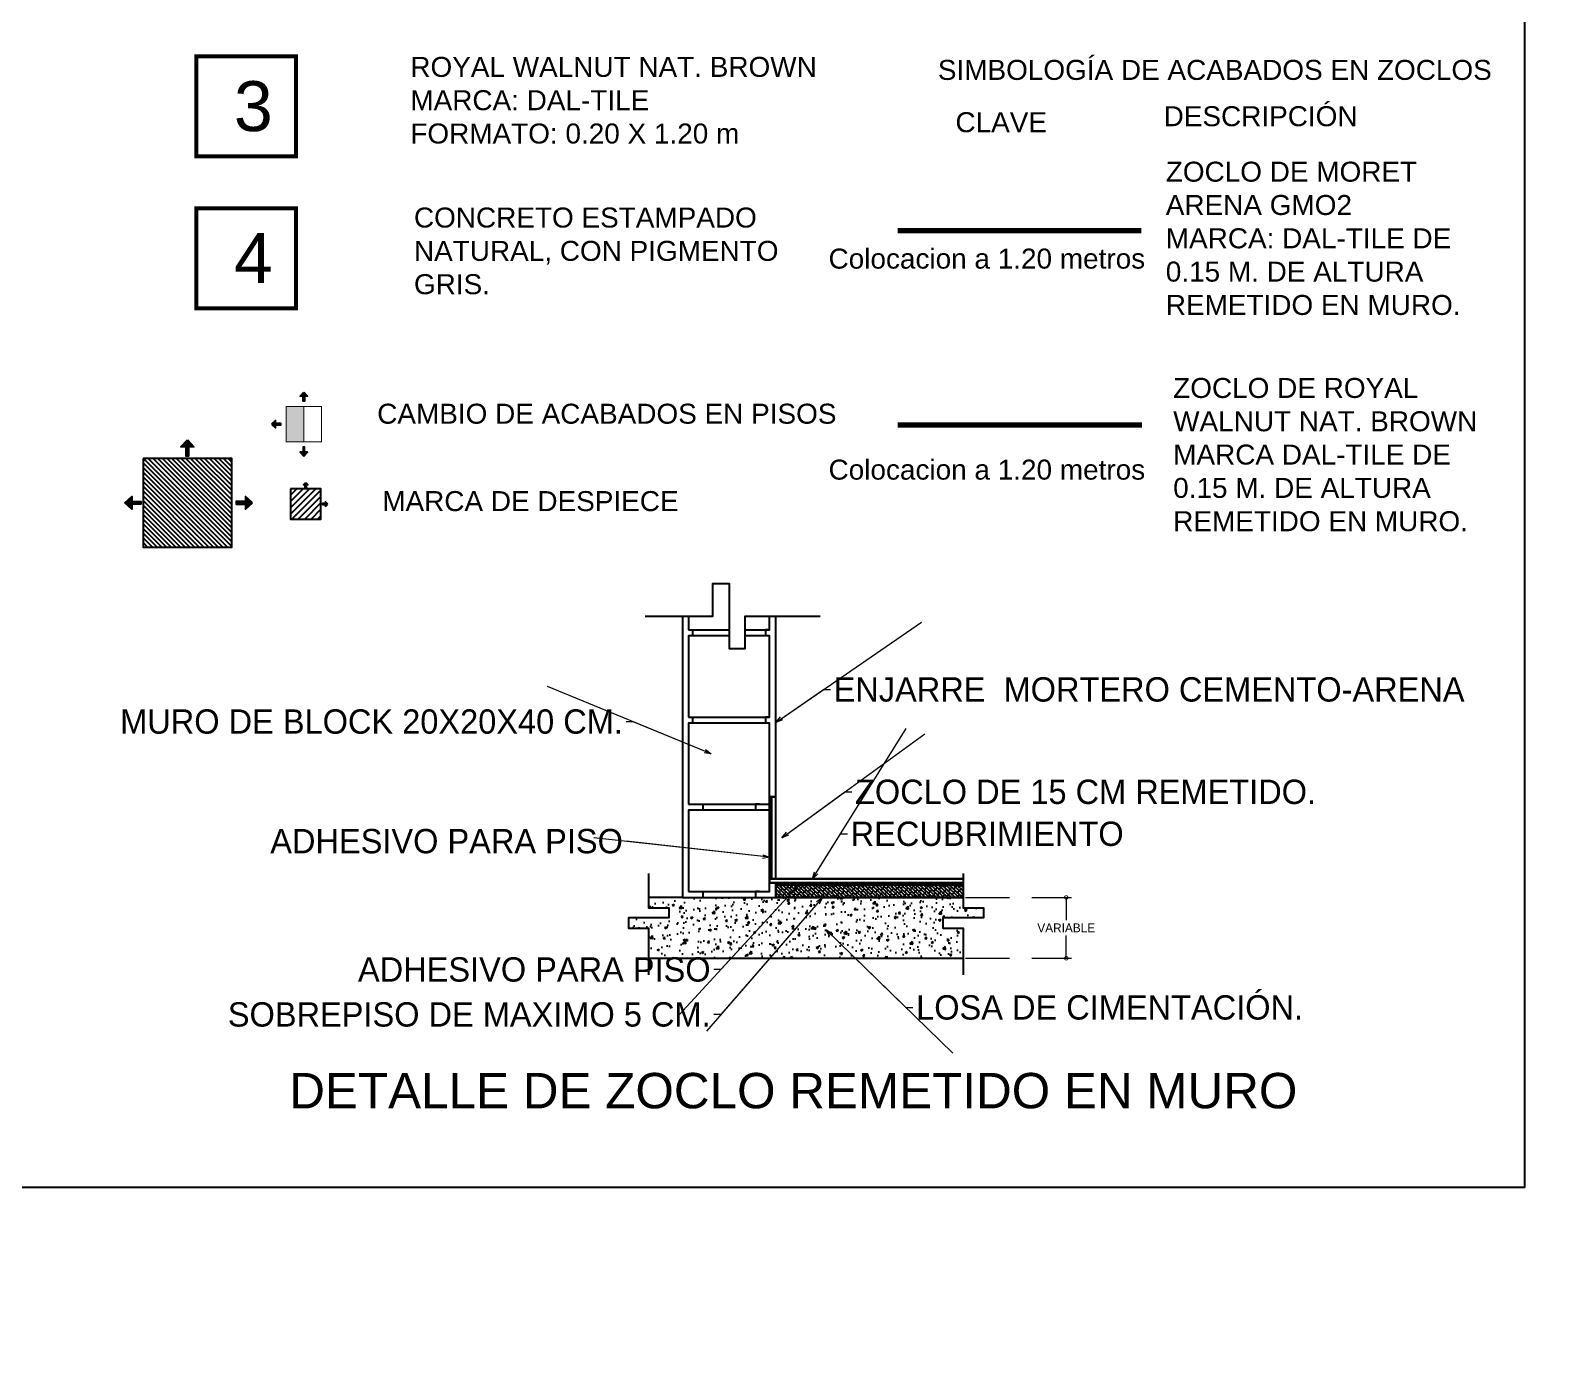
# Model space of a CAD drawing. Header units: metres. Extents: x 231 to 394, y -324 to -29.
# Drawn here: x 284.73 to 293.34, y -87.29 to -79.72 of the extents above; entities that cross this region are included whole.
import ezdxf

# ---------------------------------------------------------------- set-up
doc = ezdxf.new("R2010")
doc.units = ezdxf.units.M
doc.header["$PDMODE"] = 35
doc.linetypes.add('HIDDEN', pattern=[0.375, 0.25, -0.125])
doc.linetypes.add('HIDDEN2', pattern=[0.1875, 0.125, -0.0625])
for name, color, linetype in [('A-ACABADOS PISOS', 1, 'Continuous'), ('A-CAMBIO DE ACABADO', 1, 'Continuous'), ('A-DESPIECE', 5, 'Continuous'), ('A-PISO', 30, 'Continuous'), ('A-TEXTOS', 7, 'Continuous'), ('A-ZOCLO', 30, 'Continuous'), ('DETALLES', 7, 'Continuous'), ('inst. pluvial', 4, 'Continuous')]:
    doc.layers.add(name, color=color, linetype=linetype)
doc.layers.add('COTAS', color=7, linetype='Continuous', lineweight=0)
doc.styles.add('OFICINA 2016', font='')
doc.styles.add('OFICINA 2017', font='GOTHIC.TTF')
doc.styles.get("Standard").update_dxf_attribs({"font": 'arial.ttf'})
doc.styles.get('OFICINA 2016').set_extended_font_data('GeosansLight', bold=True)
doc.dimstyles.new('OFICINA 2016', dxfattribs={"dimtxt": 0.2, "dimasz": 0.2, "dimexe": 0.15, "dimexo": 0.06, "dimgap": 0.09, "dimtad": 0, "dimtih": 1, "dimtoh": 1, "dimdec": 0, "dimlfac": 1000, "dimzin": 0, "dimdsep": 46, "dimtxsty": 'OFICINA 2016', "dimblk": 'OPEN90', "dimcen": 0.09, "dimclrd": 160, "dimclre": 8, "dimclrt": 7, "dimadec": 0, "dimazin": 0, "dimtfac": 1, "dimtdec": 0, "dimtofl": 0, "dimtmove": 0, "dimatfit": 3, "dimldrblk": 'OPEN90', "dimfxl": 1, "dimfxlon": 1, "dimtolj": 1, "dimtzin": 0, "dimlwd": -1, "dimlwe": -1, "dimarcsym": 0})
doc.dimstyles.new('OFICINA 2017', dxfattribs={"dimtxt": 0.2, "dimasz": 0.2, "dimexe": 0.15, "dimexo": 0.06, "dimgap": 0.09, "dimtad": 0, "dimtih": 1, "dimtoh": 1, "dimdec": 0, "dimzin": 0, "dimdsep": 46, "dimtxsty": 'OFICINA 2017', "dimblk": 'DOTSMALL', "dimcen": 0.09, "dimclrd": 160, "dimclre": 8, "dimclrt": 7, "dimadec": 0, "dimazin": 0, "dimtfac": 1, "dimtdec": 0, "dimtofl": 0, "dimtmove": 0, "dimatfit": 3, "dimldrblk": 'OPEN30', "dimfxl": 1, "dimtolj": 1, "dimtzin": 0, "dimlwd": 9, "dimlwe": 0, "dimarcsym": 0})

# ---------------------------------------------------------------- blocks, each defined once
blk = doc.blocks.new('A$C7F1E1069')
h = blk.add_hatch(color=1)
h.dxf.hatch_style = 1
h.paths.add_polyline_path([(-0.225, 0), (-0.225, 0.225), (0.225, 0.225), (0.225, 0)])
at = {"color": 1, "const_width": 0.015}
for points in [[(-0.225, 0), (-0.225, 0.225), (0.225, 0.225), (0.225, 0)], [(0.225, -0.225), (0.225, 0), (-0.225, 0), (-0.225, -0.225)]]:
    blk.add_lwpolyline(points, close=True, dxfattribs=at)
blk = doc.blocks.new('r')
h = blk.add_hatch(color=5)
h.dxf.hatch_style = 1
h.paths.add_polyline_path([(1655.762, 468.449), (1655.668, 468.348), (1655.746, 468.348), (1655.746, 468.2), (1655.778, 468.2), (1655.778, 468.348), (1655.856, 468.348)])
at = {"color": 5}
for points in [[(1655.762, 468.456), (1655.658, 468.343), (1655.742, 468.343), (1655.742, 468.196), (1655.782, 468.196), (1655.782, 468.343), (1655.866, 468.343)], [(1655.762, 468.449), (1655.668, 468.348), (1655.746, 468.348), (1655.746, 468.2), (1655.778, 468.2), (1655.778, 468.348), (1655.856, 468.348)]]:
    blk.add_lwpolyline(points, close=True, dxfattribs=at)
blk = doc.blocks.new('CAMBIO DE PISO')
at = {"layer": 'A-CAMBIO DE ACABADO', "xscale": 0.7388581055550709, "yscale": 0.7388581055550709, "zscale": 0.7388581055550709}
blk.add_blockref('A$C7F1E1069', (183.601, 19.226), dxfattribs=at)
at = {"layer": 'A-DESPIECE', "xscale": -0.3310084312886717, "yscale": 0.3310084312886717, "zscale": 0.3310084312886717}
blk.add_blockref('r', (731.672, -135.534), dxfattribs=at)
at = {"layer": 'A-DESPIECE', "yscale": 0.3310084312886717, "zscale": 0.3310084312886717}
for p, xscale, rotation in [((338.362, -528.846), 0.3310084312886717, 90), ((28.84, -528.845), -0.3310084312886717, 270)]:
    blk.add_blockref('r', p, dxfattribs=dict(at, xscale=xscale, rotation=rotation))
blk = doc.blocks.new('_Open90')
at = {"color": 0, "linetype": 'ByBlock', "lineweight": -2}
for p, q in [((0, 0), (-1, 0)), ((-0.5, 0.5), (0, 0)), ((0, 0), (-0.5, -0.5))]:
    blk.add_line(p, q, dxfattribs=at)
blk = doc.blocks.new('_DotSmall')
at = {"color": 0, "linetype": 'ByBlock', "const_width": 0.5}
blk.add_lwpolyline([(-0.0625, 0, 1), (0.0625, 0, 1)], format="xyb", close=True, dxfattribs=at)
blk = doc.blocks.new('*D133')
at = {"layer": 'COTAS', "color": 8, "linetype": 'HIDDEN', "lineweight": 0, "transparency": 16777216}
for p, q in [((290.0142, -84.6247), (290.6143, -84.6247)), ((290.0142, -84.9685), (290.6143, -84.9685))]:
    blk.add_line(p, q, dxfattribs=at)
at = {"layer": 'COTAS', "color": 160, "linetype": 'Continuous', "lineweight": 9, "transparency": 16777216}
for p, q in [((290.5843, -84.6247), (290.5843, -84.7536)), ((290.5843, -84.9685), (290.5843, -84.8396))]:
    blk.add_line(p, q, dxfattribs=at)
at = {"layer": 'Defpoints', "color": 0, "transparency": 16777216}
for p in [(290.0022, -84.6247), (290.5843, -84.6247), (290.0022, -84.9685)]:
    blk.add_point(p, dxfattribs=at)
at = {"layer": 'COTAS', "color": 160, "lineweight": 9, "transparency": 16777216, "xscale": 0.04000000000000001, "yscale": 0.04000000000000001, "zscale": 0.04000000000000001}
for p, rotation in [((290.5843, -84.6247), 90), ((290.5843, -84.9685), 270)]:
    blk.add_blockref('_DotSmall', p, dxfattribs=dict(at, rotation=rotation))
at = {"layer": 'COTAS', "color": 7, "transparency": 16777216, "insert": (290.5843, -84.7966), "char_height": 0.04, "attachment_point": 5, "style": 'OFICINA 2017'}
blk.add_mtext('\\A1;{\\H1.25x;VARIABLE}', dxfattribs=at)
blk = doc.blocks.new('_Open30')
at = {"color": 0, "linetype": 'ByBlock', "lineweight": -2}
for p, q in [((-1, 0.27), (0, 0)), ((0, 0), (-1, -0.27)), ((0, 0), (-1, 0))]:
    blk.add_line(p, q, dxfattribs=at)

msp = doc.modelspace()

# ---------------------------------------------------------------- hatches: boundary and pattern name
h = msp.add_hatch()
h.set_pattern_fill('ANSI31', color=8, scale=0.114589, angle=180)
h.set_pattern_definition([(225, (257.642076, -355.601447), (0.0101283554, -0.0101283554), [])])
h.paths.add_polyline_path([(288.9195, -84.0553), (288.9081, -84.0553), (288.9081, -84.5187), (288.9195, -84.5187)])
h = msp.add_hatch()
h.set_pattern_fill('ANSI31', color=8, scale=0.114589, angle=180)
h.set_pattern_definition([(225, (257.627696, -355.597812), (0.0101283554, -0.0101283554), [])])
h.paths.add_polyline_path([(290.0022, -84.553), (290.0022, -84.5416), (288.9425, -84.5416), (288.9425, -84.553)])
h = msp.add_hatch()
h.set_pattern_fill('ANSI38', color=8, scale=0.004584, angle=91)
h.set_pattern_definition([(136, (71.628967, -35.27088), (-0.0101092494, -0.0104684342), []), (226, (71.628967, -35.27088), (-0.0097500646, -0.03104611785), [0.0363820903, -0.021829254])])
h.paths.add_polyline_path([(290.0022, -84.6247), (290.0022, -84.553), (288.9425, -84.553), (288.9425, -84.6247)])
at = {"layer": 'A-DESPIECE'}
h = msp.add_hatch(dxfattribs=at)
h.set_pattern_fill('ANSI31', color=256, scale=0.150068, angle=90)
h.set_pattern_definition([(135, (280.774995, -97.206145), (-0.013264287, -0.013264287), [])])
h.paths.add_polyline_path([(285.3681, -82.6444), (285.8683, -82.6444), (285.8683, -82.1442), (285.3681, -82.1442)])
h = msp.add_hatch(dxfattribs=at)
h.set_pattern_fill('ANSI31', color=256, scale=0.008)
h.set_pattern_definition([(45, (-1.889485, -12.30892), (-0.0179605122, 0.0179605122), [])])
h.paths.add_polyline_path([(286.2012, -82.4868), (286.3725, -82.4868), (286.3725, -82.3156), (286.2012, -82.3156)])
at = {"layer": 'DETALLES', "linetype": 'Continuous'}
h = msp.add_hatch(dxfattribs=at)
h.set_pattern_fill('AR-CONC', color=8, scale=0.000687536)
h.set_pattern_definition([(50, (71.62897, -35.27088), (0.12525844, -0.01095869), [0.01309755, -0.14407308]), (355, (71.62897, -35.27088), (-0.024231106, 0.131358376), [0.01047804, -0.11525886]), (100.451445, (71.6394, -35.27179), (0.10102733, 0.12039968), [0.01113121, -0.12244338]), (46.1842, (71.62897, -35.23595), (0.18637648, -0.0289056), [0.01964633, -0.21610962]), (96.63556, (71.6445, -35.23836), (0.16322379, 0.17011426), [0.01669682, -0.18366523]), (351.18415, (71.62897, -35.23595), (0.16322379, 0.17011426), [0.01571704, -0.17288751]), (21, (71.64643, -35.24468), (0.104240286, -0.07031096), [0.01309755, -0.14407308]), (326, (71.64643, -35.24468), (0.04249109, 0.12663578), [0.01047804, -0.11525846]), (71.451445, (71.65512, -35.25054), (0.14673138, 0.05632482), [0.01113121, -0.122443166]), (37.5, (71.628967, -35.27088), (0.002123525, 0.058134596), [0, -0.11386139, 0, -0.117004802, 0, -0.115695047]), (7.5, (71.628967, -35.27088), (0.045940894, 0.068877708), [0, -0.0667102, 0, -0.11124188, 0, -0.044095093]), (327.5, (71.590023, -35.27088), (0.093223356, -0.003938715), [0, -0.043658508, 0, -0.136214546, 0, -0.180746224]), (317.5, (71.57256, -35.27088), (0.10184408, 0.017481617), [0, -0.05675606, 0, -0.09046043, 0, -0.128356014])])
h.paths.add_polyline_path([(289.8877, -84.7402), (290.1168, -84.7402), (290.1168, -84.6829), (290.0022, -84.6829), (290.0022, -84.6247), (288.9425, -84.6247), (288.4153, -84.6247), (288.2246, -84.6247), (288.2246, -84.6829), (288.3392, -84.6829), (288.3392, -84.7402), (288.11, -84.7402), (288.11, -84.7975), (288.2246, -84.7975), (288.2246, -84.9685), (288.5299, -84.9685), (290.0022, -84.9685), (290.0022, -84.7975), (289.8877, -84.7975)])

# ---------------------------------------------------------------- linework, layer by layer
at = {"color": 30, "linetype": 'HIDDEN2', "const_width": 0.03}
msp.add_lwpolyline([(289.631, -81.9538), (291.0126, -81.9538)], dxfattribs=at)
at = {"color": 8}
for points in [[(288.204, -83.0341), (288.5872, -83.0341), (288.5872, -82.8507), (288.6789, -82.8507), (288.6789, -83.2175), (288.7706, -83.2175), (288.7706, -83.0341), (289.1943, -83.0341)], [(288.4153, -83.0341), (288.4153, -84.6247), (288.2246, -84.6247), (288.2246, -84.6829), (288.3392, -84.6829), (288.3392, -84.7402), (288.11, -84.7402), (288.11, -84.7975), (288.2246, -84.7975), (288.2246, -84.9685), (288.5299, -84.9685), (290.0022, -84.9685)], [(288.4497, -83.0341), (288.4497, -83.1121)], [(288.7706, -83.1121), (288.9081, -83.1121), (288.9081, -83.0341)], [(290.0022, -84.6247), (288.9425, -84.6247), (288.9425, -84.5416), (288.9081, -84.5416), (288.9081, -84.0553), (288.9425, -84.0553), (288.9425, -83.0341)], [(288.4497, -83.1121), (288.4726, -83.1121), (288.4726, -83.1465)], [(288.4497, -83.1121), (288.6789, -83.1121)], [(288.9081, -83.1121), (288.8852, -83.1121), (288.8852, -83.1465)], [(288.4497, -83.6049), (288.9081, -83.6049), (288.9081, -83.1465), (288.7706, -83.1465)], [(288.6789, -83.1465), (288.4497, -83.1465), (288.4497, -83.6049)], [(288.4497, -83.6049), (288.4726, -83.6049), (288.4726, -83.6393)], [(288.4497, -84.0976), (288.9081, -84.0976), (288.9081, -83.6393), (288.4497, -83.6393), (288.4497, -84.0976)], [(288.9081, -83.6049), (288.8852, -83.6049), (288.8852, -83.6393)], [(288.4497, -84.5903), (288.9081, -84.5903), (288.9081, -84.132), (288.4497, -84.132), (288.4497, -84.5903)], [(288.507, -84.0976), (288.5299, -84.0976), (288.5299, -84.132)], [(288.8508, -84.0976), (288.8279, -84.0976), (288.8279, -84.132)], [(288.2246, -84.4892), (288.2246, -84.6829), (288.3392, -84.6829), (288.3392, -84.7402), (288.11, -84.7402), (288.11, -84.7975), (288.2246, -84.7975), (288.2246, -85.0622)], [(290.0022, -84.4892), (290.0022, -84.6829), (290.1168, -84.6829), (290.1168, -84.7402), (289.8877, -84.7402), (289.8877, -84.7975), (290.0022, -84.7975), (290.0022, -85.0622)], [(288.507, -84.5903), (288.5299, -84.5903), (288.5299, -84.6247)], [(288.8508, -84.5903), (288.8279, -84.5903), (288.8279, -84.6247)], [(290.0022, -84.5187), (288.9081, -84.5187), (288.9081, -84.5416), (290.0022, -84.5416)], [(290.0022, -84.6247), (288.9425, -84.6247), (288.9425, -84.5416), (290.0022, -84.5416)], [(288.9425, -84.5416), (288.9425, -84.553), (290.0022, -84.553)], [(290.0022, -84.553), (288.9425, -84.553), (288.9425, -84.6247), (290.0022, -84.6247)], [(288.4153, -84.6247), (288.9425, -84.6247)]]:
    msp.add_lwpolyline(points, dxfattribs=at)
for points in [[(288.9195, -84.0553), (288.9081, -84.0553), (288.9081, -84.5187), (288.9195, -84.5187)], [(288.9425, -84.5187), (288.9425, -84.0553), (288.9195, -84.0553), (288.9195, -84.5187)], [(288.9081, -84.5187), (290.0022, -84.5187), (290.0022, -84.5416), (288.9081, -84.5416)]]:
    msp.add_lwpolyline(points, close=True)
at = {"layer": 'A-ACABADOS PISOS'}
msp.add_lwpolyline([(271.7596, -55.2089), (293.173, -55.2089), (293.173, -86.2648), (271.7596, -86.2648)], close=True, dxfattribs=at)
at = {"layer": 'A-ACABADOS PISOS', "const_width": 0.0226}
for points in [[(285.668, -80.4363), (286.2327, -80.4363), (286.2327, -79.8715), (285.668, -79.8715)], [(285.668, -81.2953), (286.2327, -81.2953), (286.2327, -80.7305), (285.668, -80.7305)]]:
    msp.add_lwpolyline(points, close=True, dxfattribs=at)
at = {"layer": 'A-DESPIECE'}
for points in [[(285.3681, -82.1442), (285.3681, -82.6444), (285.8683, -82.6444), (285.8683, -82.1442)], [(286.2012, -82.3156), (286.2012, -82.4868), (286.3725, -82.4868), (286.3725, -82.3156)]]:
    msp.add_lwpolyline(points, close=True, dxfattribs=at)
at = {"layer": 'A-PISO', "ltscale": 100}
msp.add_circle((268.4684, -66.1867), 37.5515, dxfattribs=at)
at = {"layer": 'A-ZOCLO', "const_width": 0.03}
msp.add_lwpolyline([(289.631, -80.8556), (291.0091, -80.8556)], dxfattribs=at)

# ---------------------------------------------------------------- block references
at = {"layer": 'A-ACABADOS PISOS', "xscale": -0.6, "yscale": 0.6, "zscale": 0.6, "rotation": 90}
msp.add_blockref('CAMBIO DE PISO', (297.8116, 28.211), dxfattribs=at)
at = {"layer": 'A-DESPIECE'}
for p, xscale, yscale, zscale in [((865.3986, -246.0733), -0.3501593073130025, 0.3501593073130025, 0.3501593073130025), ((484.7647, -138.4339), -0.1198710247366435, 0.1198710247366435, 0.1198710247366435)]:
    msp.add_blockref('r', p, dxfattribs=dict(at, xscale=xscale, yscale=yscale, zscale=zscale))
for p, xscale, yscale, zscale, rotation in [((449.2991, 497.3862), -0.3501593073130025, 0.3501593073130025, 0.3501593073130025, 90), ((121.9514, 497.3862), 0.3501593073130025, 0.3501593073130025, 0.3501593073130025, 270), ((230.2583, 116.0767), 0.1198710247366435, 0.1198710247366435, 0.1198710247366435, 270)]:
    msp.add_blockref('r', p, dxfattribs=dict(at, xscale=xscale, yscale=yscale, zscale=zscale, rotation=rotation))

# ---------------------------------------------------------------- texts
at = {"layer": 'A-ACABADOS PISOS', "char_height": 0.2824, "attachment_point": 1}
for s, insert in [('3', (285.881, -80.011)), ('4', (285.881, -80.87))]:
    msp.add_mtext_dynamic_manual_height_columns(s, width=0.258238, gutter_width=0.8066, heights=[0], dxfattribs=dict(at, insert=insert))
at = {"layer": 'A-TEXTOS', "color": 1, "attachment_point": 1}
for s, width, insert, char_height in [('SIMBOLOGÍA DE ACABADOS EN ZOCLOS', 3.268473, (289.8588, -79.8909), 0.112957), ('ROYAL WALNUT NAT. BROWN \\PMARCA: DAL-TILE\\PFORMATO: 0.20 X 1.20 m', 2.603392, (286.8779, -79.8738), 0.112957), ('DESCRIPCIÓN', 1.585945, (291.1346, -80.1526), 0.112957), ('CLAVE', 1.585945, (289.9583, -80.1864), 0.11296), ('ZOCLO DE MORET ARENA GMO2\\PMARCA: DAL-TILE DE 0.15 M. DE ALTURA REMETIDO EN MURO.', 1.904265, (291.1468, -80.4661), 0.112957), ('\\A1;CONCRETO ESTAMPADO NATURAL, CON PIGMENTO GRIS.', 2.21624, (286.8983, -80.7254), 0.112957), ('Colocacion a 1.20 metros', 2.055581, (289.2411, -80.9575), 0.112957), ('ZOCLO DE ROYAL WALNUT NAT. BROWN MARCA DAL-TILE DE 0.15 M. DE ALTURA REMETIDO EN MURO.', 1.837742, (291.1887, -81.6885), 0.112957), ('CAMBIO DE ACABADOS EN PISOS', 3.268473, (286.6906, -81.8341), 0.112957), ('Colocacion a 1.20 metros', 2.055581, (289.2411, -82.1501), 0.112957), ('MARCA DE DESPIECE', 3.268473, (286.7192, -82.328), 0.112957)]:
    msp.add_mtext_dynamic_manual_height_columns(s, width=width, gutter_width=0.4236, heights=[0], dxfattribs=dict(at, insert=insert, char_height=char_height))
at = {"layer": 'COTAS', "color": 7, "char_height": 0.137507, "style": 'OFICINA 2017'}
for s, insert, attachment_point in [('ENJARRE  MORTERO CEMENTO-ARENA', (289.2697, -83.4498), 4), ('MURO DE BLOCK 20X20X40 CM.   ', (288.079, -83.6313), 6), ('ZOCLO DE 15 CM REMETIDO.  ', (289.3905, -84.0285), 4), ('ADHESIVO PARA PISO  ', (288.079, -84.3073), 6), ('RECUBRIMIENTO  ', (289.366, -84.2657), 4), ('ADHESIVO PARA PISO  ', (288.5746, -85.0325), 6), ('LOSA DE CIMENTACIÓN.  ', (289.7361, -85.2471), 4), ('SOBREPISO DE MAXIMO 5 CM.   ', (288.5746, -85.2867), 6)]:
    msp.add_mtext(s, dxfattribs=dict(at, insert=insert, attachment_point=attachment_point))
at = {"layer": 'inst. pluvial', "insert": (286.1937, -85.6165), "char_height": 0.2, "attachment_point": 1}
msp.add_mtext_dynamic_manual_height_columns('{\\C0;DETALLE DE ZOCLO REMETIDO EN MURO}', width=9.157369, gutter_width=0.4297, heights=[0], dxfattribs=at)

# ---------------------------------------------------------------- dimensions: what is measured, and where the dimension line sits
at = {"layer": 'COTAS', "color": 7}
dim = msp.add_linear_dim(base=(290.5843, -84.6247), p1=(290.0022, -84.9685), p2=(290.0022, -84.6247), angle=90, text='{\\H1.25x;VARIABLE}', dimstyle='OFICINA 2017', override={"dimscale": 0.2}, dxfattribs=at)
dim.commit()
dim.dimension.update_dxf_attribs({"geometry": '*D133', "text_midpoint": (290.5843, -84.7966)})

# ---------------------------------------------------------------- leaders
at = {"layer": 'COTAS', "annotation_type": 0, "has_hookline": 1}
for points, hookline_direction, text_width in [([(288.9425, -83.6349), (289.2117, -83.4498), (289.2517, -83.4498)], 0, 3.5097), ([(288.5783, -83.8125), (288.137, -83.6313), (288.097, -83.6313)], 1, 2.9058), ([(288.9769, -84.287), (289.3325, -84.0285), (289.3725, -84.0285)], 0, 2.6359), ([(289.1502, -84.5187), (289.308, -84.2657), (289.348, -84.2657)], 0, 1.4523), ([(288.9081, -84.3979), (288.097, -84.3073)], 1, 1.9786), ([(289.0739, -84.553), (288.6326, -85.0325), (288.5926, -85.0325)], 1, 1.9786), ([(289.2072, -84.6247), (288.6326, -85.2867), (288.5926, -85.2867)], 1, 2.7613), ([(289.2268, -84.8078), (289.6781, -85.2471), (289.7181, -85.2471)], 0, 2.2158)]:
    msp.add_leader(points, dimstyle='OFICINA 2016', override={"dimscale": 0.2, "dimldrblk": 'Open30'}, dxfattribs=dict(at, hookline_direction=hookline_direction, text_width=text_width))

doc.saveas('drawing.dxf')
